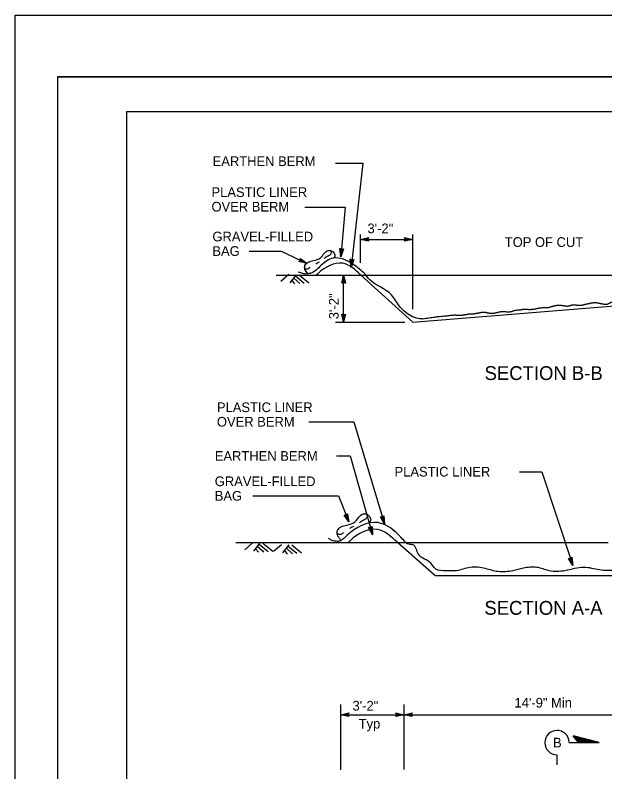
# Model space of a CAD drawing. Extents: x -894 to 866, y -476 to 714.
# Drawn here: x -894 to -468, y 166 to 714 of the extents above; entities that cross this region are included whole.
import ezdxf

# ---------------------------------------------------------------- set-up
doc = ezdxf.new("R2010")
doc.units = 0
for name, color, linetype in [('10 Sheet Format', 7, 'Continuous'), ('22 Misc Cnst Det', 7, 'Continuous'), ('56 Stage 3 Anno', 7, 'Continuous'), ('57 Undefined', 7, 'Continuous'), ('59 Sndwall Anno', 7, 'Continuous'), ('60 Nongeo Data', 7, 'Continuous')]:
    doc.layers.add(name, color=color, linetype=linetype)

msp = doc.modelspace()

# ---------------------------------------------------------------- linework, layer by layer
at = {"layer": '10 Sheet Format'}
for p, q in [((-863.46, 668.96), (836.55, 668.96)), ((-863.46, 668.96), (-863.46, -431.04)), ((-813.45, 643.96), (811.55, 643.96)), ((-813.45, 643.96), (-813.45, -406.04))]:
    msp.add_line(p, q, dxfattribs=at)
for points in [[(-894.04, 713.56), (865.96, 713.56), (865.96, -476.44), (-894.04, -476.44)], [(-863.46, -431.04), (836.55, -431.04), (836.55, 668.96), (-863.46, 668.96)]]:
    msp.add_lwpolyline(points, close=True, dxfattribs=at)
at = {"layer": '22 Misc Cnst Det'}
for p, q in [((-471.82, 187.5), (-490.72, 192.32)), ((-486.82, 187.5), (-490.72, 192.32)), ((-473.38, 187.5), (-490.32, 191.82)), ((-493.47, 187.5), (-471.82, 187.5)), ((-474.93, 187.5), (-489.92, 191.32)), ((-476.49, 187.5), (-489.51, 190.82)), ((-478.04, 187.5), (-489.11, 190.32)), ((-479.59, 187.5), (-488.7, 189.82)), ((-481.15, 187.5), (-488.3, 189.32)), ((-482.7, 187.5), (-487.89, 188.82)), ((-484.26, 187.5), (-487.49, 188.32)), ((-485.81, 187.5), (-487.08, 187.82))]:
    msp.add_line(p, q, dxfattribs=at)
at = {"layer": '56 Stage 3 Anno'}
for p, q in [((-662.41, 606.59), (-642.67, 606.59)), ((-642.67, 606.59), (-651.1, 531.11)), ((-684.69, 574.66), (-655.36, 574.66)), ((-655.36, 574.66), (-658.6, 538.81)), ((-644.36, 534.47), (-644.36, 554.89)), ((-606.58, 500.78), (-606.58, 554.89)), ((-644.36, 551.38), (-606.58, 551.38)), ((-644.36, 551.38), (-644.36, 551.38)), ((-638.49, 552.68), (-638.49, 552.68)), ((-638.49, 550.07), (-638.49, 550.07)), ((-612.44, 552.69), (-612.44, 552.69)), ((-612.44, 550.08), (-612.44, 550.08)), ((-606.58, 551.38), (-606.58, 551.38)), ((-724.78, 542.92), (-701.74, 542.92)), ((-701.74, 542.92), (-682.99, 533.9)), ((-659.37, 544.77), (-659.37, 544.77)), ((-656.77, 544.53), (-656.77, 544.53)), ((-687.71, 537.62), (-687.71, 537.62)), ((-658.6, 538.81), (-658.6, 538.81)), ((-651.74, 537.08), (-651.74, 537.08)), ((-649.15, 536.79), (-649.15, 536.79)), ((-688.84, 535.27), (-688.84, 535.27)), ((-682.99, 533.9), (-682.99, 533.9)), ((-651.1, 531.11), (-651.1, 531.11)), ((-656.55, 491.36), (-656.55, 525.56)), ((-656.55, 525.56), (-656.55, 525.56)), ((-657.86, 519.7), (-657.86, 519.7)), ((-655.25, 519.7), (-655.25, 519.7)), ((-657.85, 497.23), (-657.85, 497.23)), ((-655.24, 497.23), (-655.24, 497.23)), ((-662.32, 491.45), (-612.29, 491.45)), ((-656.55, 491.36), (-656.55, 491.36)), ((-681.82, 419.43), (-649.09, 419.43)), ((-649.09, 419.43), (-627.06, 345.43)), ((-661.73, 394.69), (-651.8, 394.69)), ((-651.8, 394.69), (-635.71, 337.76)), ((-529.45, 383.32), (-513.27, 383.32)), ((-513.27, 383.32), (-490.88, 315.46)), ((-722.29, 365.87), (-660.16, 365.87)), ((-660.16, 365.87), (-652.72, 346.99)), ((-656.08, 351.97), (-656.08, 351.97)), ((-653.65, 352.92), (-653.65, 352.92)), ((-629.98, 350.68), (-629.98, 350.68)), ((-627.48, 351.43), (-627.48, 351.43)), ((-652.72, 346.99), (-652.72, 346.99)), ((-627.06, 345.43), (-627.06, 345.43)), ((-638.56, 343.05), (-638.56, 343.05)), ((-636.05, 343.76), (-636.05, 343.76)), ((-635.71, 337.76), (-635.71, 337.76)), ((-493.96, 320.62), (-493.96, 320.62)), ((-491.48, 321.44), (-491.48, 321.44)), ((-490.88, 315.46), (-490.88, 315.46)), ((-658.61, 167.61), (-658.61, 214.93)), ((-612.88, 167.93), (-612.88, 214.93)), ((-652.74, 208.84), (-652.74, 208.84)), ((-618.75, 208.85), (-618.75, 208.85)), ((-607.02, 208.84), (-607.02, 208.84)), ((-658.61, 207.54), (-612.88, 207.54)), ((-658.61, 207.54), (-658.61, 207.54)), ((-652.74, 206.23), (-652.74, 206.23)), ((-618.75, 206.24), (-618.75, 206.24)), ((-612.88, 207.54), (-391.75, 207.54)), ((-612.88, 207.54), (-612.88, 207.54)), ((-612.88, 207.54), (-612.88, 207.54)), ((-607.02, 206.23), (-607.02, 206.23)), ((-502.32, 178.48), (-502.32, 171.17))]:
    msp.add_line(p, q, dxfattribs=at)
for points in [[(-638.49, 550.07), (-644.36, 551.38), (-638.49, 552.68), (-638.7, 552.33), (-643, 551.38), (-638.7, 550.42), (-638.91, 550.76), (-641.66, 551.38), (-638.91, 551.99), (-639.12, 551.64), (-640.31, 551.37), (-639.11, 551.11), (-639.27, 551.38), (-638.49, 552.68), (-639.27, 551.38)], [(-612.44, 552.69), (-606.58, 551.38), (-612.44, 550.08), (-612.23, 550.42), (-607.94, 551.37), (-612.24, 552.34), (-612.03, 551.99), (-609.28, 551.38), (-612.03, 550.77), (-611.82, 551.12), (-610.63, 551.38), (-611.82, 551.65), (-611.66, 551.38), (-612.44, 550.08), (-611.66, 551.38)], [(-656.77, 544.53), (-658.6, 538.81), (-659.37, 544.77), (-659.04, 544.53), (-658.48, 540.16), (-657.13, 544.36), (-657.5, 544.18), (-658.36, 541.5), (-658.72, 544.29), (-658.39, 544.05), (-658.23, 542.84), (-657.86, 544.01), (-658.14, 543.87), (-659.37, 544.77), (-658.14, 543.87)], [(-687.71, 537.62), (-682.99, 533.9), (-688.84, 535.27), (-688.5, 535.49), (-684.22, 534.49), (-687.67, 537.22), (-687.64, 536.82), (-685.42, 535.07), (-688.16, 535.72), (-687.82, 535.94), (-686.64, 535.66), (-687.6, 536.42), (-687.57, 536.11), (-688.84, 535.27), (-687.57, 536.11)], [(-649.15, 536.79), (-651.1, 531.11), (-651.74, 537.08), (-651.42, 536.83), (-650.95, 532.46), (-649.52, 536.62), (-649.88, 536.46), (-650.8, 533.79), (-651.1, 536.59), (-650.78, 536.34), (-650.65, 535.13), (-650.25, 536.29), (-650.54, 536.16), (-651.74, 537.08), (-650.54, 536.16)], [(-657.86, 519.7), (-656.55, 525.56), (-655.24, 519.7), (-655.59, 519.91), (-656.54, 524.2), (-657.51, 519.91), (-657.16, 520.11), (-656.55, 522.86), (-655.94, 520.12), (-656.28, 520.32), (-656.55, 521.51), (-656.81, 520.32), (-656.55, 520.48), (-655.24, 519.7), (-656.55, 520.48)], [(-655.24, 497.23), (-656.55, 491.36), (-657.85, 497.23), (-657.5, 497.02), (-656.55, 492.72), (-655.58, 497.02), (-655.93, 496.81), (-656.54, 494.06), (-657.15, 496.81), (-656.81, 496.6), (-656.54, 495.41), (-656.28, 496.6), (-656.55, 496.44), (-657.85, 497.23), (-656.55, 496.44)], [(-653.65, 352.92), (-652.72, 346.99), (-656.08, 351.97), (-655.68, 351.9), (-653.22, 348.25), (-653.9, 352.6), (-654.14, 352.28), (-653.7, 349.5), (-655.28, 351.83), (-654.88, 351.77), (-654.2, 350.76), (-654.39, 351.96), (-654.58, 351.72), (-656.08, 351.97), (-654.58, 351.72)], [(-627.48, 351.43), (-627.06, 345.43), (-629.98, 350.68), (-629.59, 350.58), (-627.46, 346.73), (-627.76, 351.13), (-628.03, 350.83), (-627.83, 348.02), (-629.2, 350.48), (-628.81, 350.38), (-628.22, 349.32), (-628.3, 350.53), (-628.51, 350.3), (-629.98, 350.68), (-628.51, 350.3)], [(-636.05, 343.76), (-635.71, 337.76), (-638.56, 343.05), (-638.17, 342.94), (-636.09, 339.07), (-636.33, 343.47), (-636.6, 343.17), (-636.45, 340.36), (-637.78, 342.84), (-637.39, 342.73), (-636.81, 341.66), (-636.88, 342.88), (-637.1, 342.65), (-638.56, 343.05), (-637.1, 342.65)], [(-491.48, 321.44), (-490.88, 315.46), (-493.96, 320.62), (-493.56, 320.54), (-491.31, 316.75), (-491.74, 321.14), (-492.01, 320.83), (-491.73, 318.03), (-493.17, 320.45), (-492.77, 320.36), (-492.15, 319.31), (-492.27, 320.53), (-492.48, 320.29), (-493.96, 320.62), (-492.48, 320.29)], [(-652.74, 206.23), (-658.61, 207.54), (-652.74, 208.84), (-652.95, 208.5), (-657.25, 207.55), (-652.95, 206.58), (-653.16, 206.93), (-655.91, 207.54), (-653.16, 208.15), (-653.37, 207.8), (-654.56, 207.54), (-653.36, 207.27), (-653.52, 207.54), (-652.74, 208.84), (-653.52, 207.54)], [(-618.75, 208.85), (-612.88, 207.54), (-618.75, 206.24), (-618.54, 206.59), (-614.24, 207.54), (-618.54, 208.51), (-618.33, 208.16), (-615.58, 207.55), (-618.33, 206.94), (-618.12, 207.28), (-616.93, 207.55), (-618.12, 207.81), (-617.96, 207.54), (-618.75, 206.24), (-617.96, 207.54)], [(-607.02, 206.23), (-612.88, 207.54), (-607.01, 208.84), (-607.22, 208.5), (-611.52, 207.55), (-607.22, 206.58), (-607.43, 206.93), (-610.18, 207.54), (-607.43, 208.15), (-607.64, 207.8), (-608.83, 207.54), (-607.64, 207.27), (-607.8, 207.54), (-607.01, 208.84), (-607.8, 207.54)]]:
    msp.add_lwpolyline(points, close=True, dxfattribs=at)
msp.add_arc((-502.31, 187.33), 8.83, 1.113, 269.9585, dxfattribs=at)
at = {"layer": '59 Sndwall Anno'}
for p, q in [((-696.25, 525.84), (-701.87, 520.85)), ((-690.93, 525.81), (-695.56, 519.91)), ((-688.76, 525.78), (-681.66, 519.94)), ((-694.08, 521.61), (-692.05, 519.11)), ((-692.54, 523.3), (-688.21, 519.35)), ((-691.38, 524.92), (-685.04, 519.7)), ((-722.41, 331.78), (-728.03, 326.78)), ((-717.09, 331.75), (-721.72, 325.85)), ((-718.71, 329.24), (-714.37, 325.29)), ((-717.55, 330.86), (-711.2, 325.64)), ((-714.93, 331.72), (-707.83, 325.88)), ((-701.57, 330.48), (-707.18, 325.48)), ((-696.24, 330.44), (-700.87, 324.55)), ((-696.7, 329.56), (-690.35, 324.33)), ((-694.08, 330.42), (-686.98, 324.57)), ((-720.24, 327.54), (-718.21, 325.05)), ((-699.4, 326.24), (-697.37, 323.75)), ((-697.86, 327.93), (-693.53, 323.99))]:
    msp.add_line(p, q, dxfattribs=at)
at = {"layer": '60 Nongeo Data'}
for p, q in [((-705.34, 525.56), (-644.56, 525.56)), ((-644.56, 525.56), (-316.5, 525.56)), ((-606.58, 491.45), (-406.35, 507.7)), ((-734.47, 332.11), (-617.45, 332.11)), ((-618.1, 332.11), (-465.33, 332.11)), ((-617.45, 332.11), (-590.89, 308.75)), ((-589.3, 308.16), (-422.86, 308.16))]:
    msp.add_line(p, q, dxfattribs=at)
msp.add_lwpolyline([(-606.58, 491.45), (-644.26, 525.77)], dxfattribs=at)
msp.add_ellipse((-589.3, 310.56), major_axis=(0, -2.4), ratio=0.999991, start_param=5.561991, end_param=6.283185, dxfattribs=at)
for points in [[(-682.53, 526.63), (-684.57, 529.62), (-684.53, 532.43), (-678.43, 536.04), (-673.31, 538.05), (-667.67, 543.36), (-664.24, 542.32), (-663.19, 538.41), (-664.08, 537.82)], [(-670.56, 537.78), (-667.69, 539.57), (-665.49, 541.14), (-665.44, 542.97)], [(-640.97, 526.22), (-649.35, 533.12), (-664.2, 537.71), (-672.72, 532.68), (-680.73, 526.77), (-681.29, 526.63)], [(-684.91, 530.8), (-683.71, 530.16), (-682.21, 530.3), (-680.78, 531.19)], [(-676.77, 533.7), (-675.19, 534.68), (-674.1, 535.17)], [(-644.04, 525.56), (-644.3, 525.8), (-657.27, 534.1), (-674.8, 526.96), (-676.23, 525.6)], [(-680.26, 526.91), (-682.96, 526.35), (-684.87, 526.35), (-686.01, 526.61), (-687.54, 527.12), (-689.33, 527.75)], [(-599.29, 493.92), (-602.6, 494.06), (-612.72, 499.49), (-616.16, 503.1), (-621.99, 511.25), (-637.67, 522.1), (-640.97, 526.22)], [(-658.78, 334.34), (-661.04, 337.64), (-661, 340.75), (-654.24, 344.76), (-648.57, 346.98), (-642.32, 352.87), (-638.51, 351.72), (-637.35, 347.39), (-638.34, 346.73)], [(-645.17, 346.51), (-641.99, 348.5), (-639.56, 350.24), (-639.49, 352.26)], [(-611.68, 332.08), (-615, 335.75), (-631.74, 346.46), (-653.99, 337.4), (-656.91, 334.69), (-658.8, 333.28)], [(-617.52, 332.11), (-617.81, 332.37), (-632.19, 341.57), (-651.61, 333.66), (-653.19, 332.15)], [(-652.05, 342.34), (-650.31, 343.43), (-649.1, 343.97)], [(-658.46, 333.54), (-660.46, 332.86), (-662.2, 333.03), (-664.11, 333.38), (-665.5, 333.9), (-667.41, 334.94)], [(-661.25, 338.78), (-659.92, 338.06), (-658.25, 338.22), (-656.67, 339.22)], [(-401.4, 332.18), (-403.5, 330.19), (-407.53, 324.63), (-414.96, 320.92), (-419.29, 314.43), (-427.34, 311.03), (-449.02, 314.12), (-459.55, 312.26), (-471.63, 312.26), (-482.77, 314.12), (-496.71, 311.65), (-507.86, 311.65), (-516.84, 314.12), (-526.43, 313.5), (-534.18, 311.65), (-545.01, 311.03), (-553.99, 313.19), (-565.14, 314.12), (-575.05, 311.65), (-582.48, 311.65), (-589.91, 312.88), (-593.63, 317.21), (-602.3, 323.39), (-606.64, 330.5), (-610.66, 331.12), (-611.68, 332.08)]]:
    msp.add_spline(points, degree=3, dxfattribs=at)
msp.add_open_spline([(-599.29, 493.92), (-589.92, 495.4), (-581.99, 496.13), (-576.22, 496.85), (-573.73, 496.29), (-569.01, 496.85), (-565.41, 497.57), (-562.65, 497.54), (-560.35, 497.96), (-554.6, 499.01), (-551.72, 497.93), (-547.39, 497.93), (-542.71, 499.37), (-535.68, 498.8), (-533.34, 500.09), (-528.29, 500.45), (-525.41, 501.17), (-521.47, 500.47), (-512.43, 502.25), (-509.55, 501.93), (-507.67, 502.35), (-501.62, 504.06), (-496.94, 503.34), (-494.05, 502.98), (-490.45, 504.42), (-486.35, 503.4), (-481.54, 504.44), (-475.67, 505.86), (-470.99, 505.14), (-466.3, 504.06), (-462.7, 506.22), (-459.82, 506.58), (-456.93, 505.86), (-453.69, 505.5), (-449.37, 506.58), (-444.32, 506.94), (-439.28, 508.75), (-434.95, 506.94), (-431.35, 507.3), (-428.46, 508.38), (-425.58, 508.75), (-420.54, 508.75), (-418.37, 509.11), (-416.93, 510.19), (-409.25, 509.36)], degree=2, dxfattribs=at)

# ---------------------------------------------------------------- texts
at = {"layer": '57 Undefined'}
for s, height, p in [('EARTHEN BERM', 7, (-751.26, 604.4)), ('PLASTIC LINER', 7, (-752.08, 582.01)), ('OVER BERM', 7, (-752.08, 571.51)), ('3\'-2"', 7, (-639.33, 555.81)), ('GRAVEL-FILLED', 7, (-751.43, 549.92)), ('TOP OF CUT', 7, (-540.06, 545.91)), ('BAG', 7, (-751.43, 539.42)), ('SECTION B-B', 10, (-554.69, 449.64)), ('PLASTIC LINER', 7, (-748.16, 426.43)), ('OVER BERM', 7, (-748.16, 415.93)), ('EARTHEN BERM', 7, (-749.71, 391.19)), ('PLASTIC LINER', 7, (-619.74, 379.82)), ('GRAVEL-FILLED', 7, (-749.73, 372.87)), ('BAG', 7, (-749.73, 362.37)), ('SECTION A-A', 10, (-554.81, 279.82)), ('14\'-9" Min', 7, (-533.03, 212.72)), ('3\'-2"', 7, (-650.12, 210.54)), ('Typ', 7, (-645.66, 197.54)), ('B', 7, (-505.15, 183.83))]:
    msp.add_text(s, height=height, dxfattribs=at).set_placement(p)
msp.add_text('3\'-2"', height=7, rotation=90, dxfattribs=at).set_placement((-660.14, 493.62))

doc.saveas('drawing.dxf')
